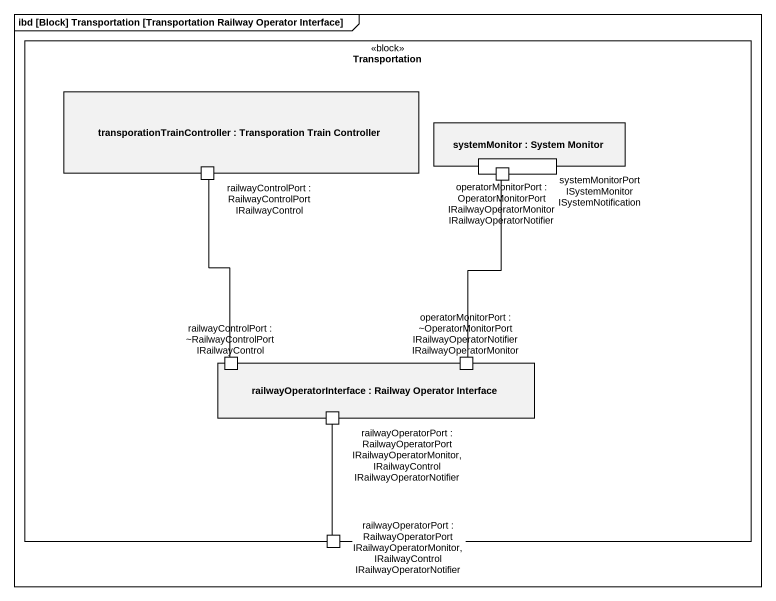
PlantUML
@startuml
mainframe ibd [Block] Transportation [Transportation Railway Operator Interface]
rectangle Transportation <<block>> {
  rectangle "transporationTrainController : Transporation Train Controller" as transporationTrainController {
    port "railwayControlPort : RailwayControlPort IRailwayControl" as railwayControlPort
  }
  rectangle "systemMonitor : System Monitor" as systemMonitor {
    port "systemMonitorPort ISystemMonitor ISystemNotification" as systemMonitorPort
  }
  port "operatorMonitorPort : OperatorMonitorPort IRailwayOperatorMonitor IRailwayOperatorNotifier" as operatorMonitorPort
  rectangle "railwayOperatorInterface : Railway Operator Interface" as railwayOperatorInterface {
    port "railwayControlPort : ~RailwayControlPort IRailwayControl" as railwayControlPort_2
    port "operatorMonitorPort : ~OperatorMonitorPort IRailwayOperatorNotifier IRailwayOperatorMonitor" as operatorMonitorPort_2
    port "railwayOperatorPort : RailwayOperatorPort IRailwayOperatorMonitor, IRailwayControl IRailwayOperatorNotifier" as railwayOperatorPort
  }
  port "railwayOperatorPort : RailwayOperatorPort IRailwayOperatorMonitor, IRailwayControl IRailwayOperatorNotifier" as railwayOperatorPort_2
}
railwayControlPort -- railwayControlPort_2
operatorMonitorPort -- operatorMonitorPort_2
railwayOperatorPort_2 -up- railwayOperatorPort
@enduml
